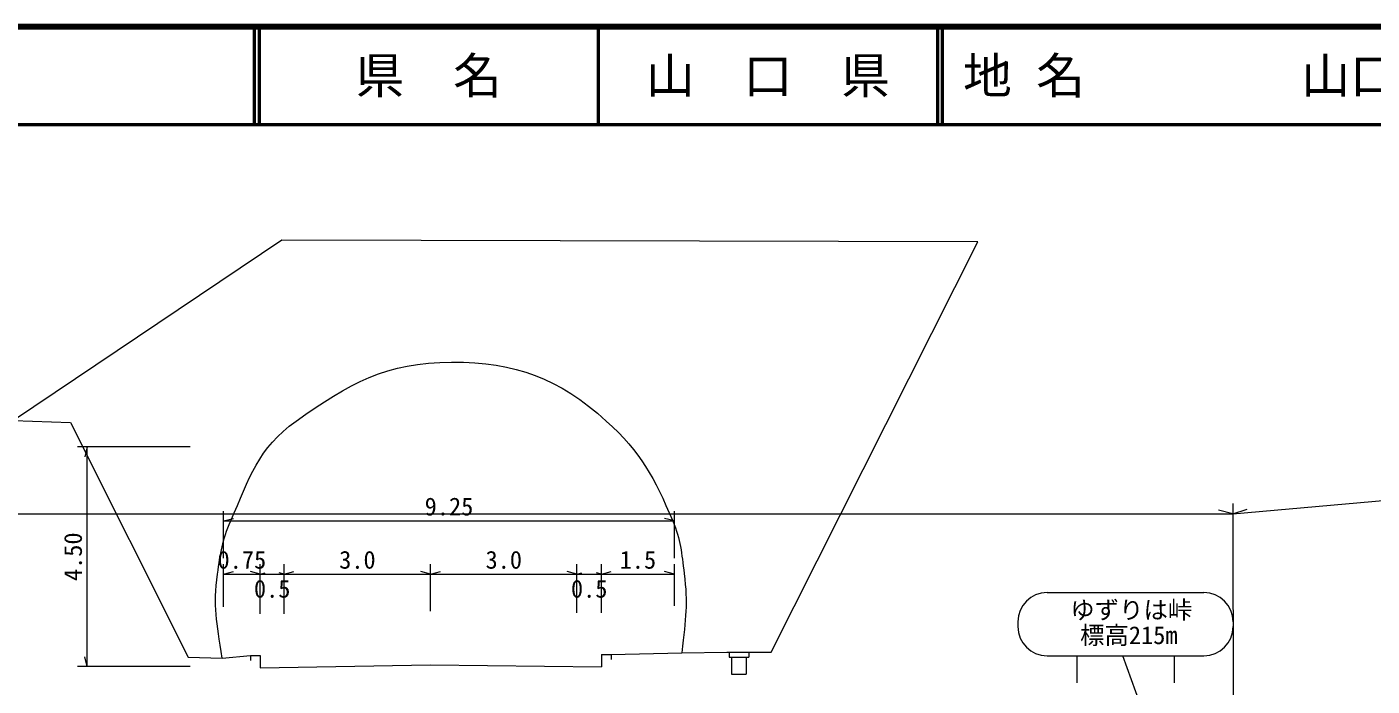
# Model space of a CAD drawing. Units: millimetres, scale not verified, with parts at other scales. Extents: x 40000 to 680000, y 20000 to 380000.
# Drawn here: x 274449 to 412295, y 312386 to 380000 of the extents above; entities that cross this region are included whole.
import ezdxf
from ezdxf.enums import TextEntityAlignment as Align

# ---------------------------------------------------------------- set-up
doc = ezdxf.new("R2010")
doc.units = ezdxf.units.MM
doc.header["$LTSCALE"] = 1000
for name, color, linetype, lineweight in [('M-BGD', 7, 'Continuous', 13), ('M-STR-HTXT', 7, 'Continuous', 13), ('M-STR-STRC', 7, 'Continuous', 13), ('M-TTL', 2, 'Continuous', 140), ('M-TTL-LINE', 7, 'Continuous', 50), ('M-TTL-TXT', 7, 'Continuous', 13)]:
    doc.layers.add(name, color=color, linetype=linetype, lineweight=lineweight)
doc.styles.add('ＭＳ ゴシック', font='')
doc.styles.add('ＭＳ 明朝', font='')
doc.styles.get('ＭＳ ゴシック').set_extended_font_data('MS Gothic')
doc.styles.get('ＭＳ 明朝').set_extended_font_data('MS Mincho')

msp = doc.modelspace()

# ---------------------------------------------------------------- linework, layer by layer
at = {"layer": 'M-BGD'}
for p, q in [((300561, 358115), (273091, 339615)), ((371906, 357965), (300561, 358115)), ((350711, 315865), (371906, 357965)), ((273091, 339615), (278911, 339415)), ((278911, 339415), (290991, 315365)), ((291172, 336913), (279635, 336913)), ((280635, 336913), (280385, 335913)), ((280635, 314394), (280635, 336913)), ((294603, 320515), (294603, 324878)), ((294603, 323878), (295603, 324128)), ((298351, 323878), (297351, 324128)), ((298351, 319808), (298351, 324878)), ((298351, 320515), (298351, 324878)), ((298351, 323878), (298851, 324003)), ((300816, 323878), (300316, 324003)), ((300816, 320065), (300816, 324878)), ((300816, 319808), (300816, 324878)), ((300816, 323878), (301816, 324128)), ((315816, 323878), (314816, 324128)), ((315816, 320065), (315816, 324878)), ((315816, 320065), (315816, 324878)), ((315816, 323878), (316816, 324128)), ((330816, 323878), (329816, 324128)), ((330816, 320065), (330816, 324878)), ((330816, 319894), (330816, 324878)), ((330816, 323878), (331316, 324003)), ((333321, 323878), (332821, 324003)), ((333321, 319894), (333321, 324878)), ((333321, 320615), (333321, 324878)), ((333321, 323878), (334321, 324128)), ((340799, 323878), (339799, 324128)), ((340799, 320615), (340799, 324878)), ((294603, 323878), (298351, 323878)), ((298351, 323878), (300816, 323878)), ((300816, 323878), (315816, 323878)), ((315816, 323878), (330816, 323878)), ((330816, 323878), (333321, 323878)), ((333321, 323878), (340799, 323878)), ((334321, 315615), (341561, 315815)), ((341561, 315815), (346156, 315865)), ((346156, 315865), (348661, 315865)), ((346411, 315865), (346411, 315365)), ((346411, 315865), (348411, 315865)), ((348411, 315865), (348411, 315365)), ((348661, 315865), (350711, 315865)), ((291172, 314394), (279635, 314394)), ((280635, 314394), (280385, 315394)), ((290991, 315365), (294471, 315265)), ((294471, 315265), (297351, 315515)), ((297351, 315515), (298351, 315515)), ((297351, 315515), (297351, 315015)), ((298351, 315515), (298351, 314265)), ((298351, 314265), (315816, 314565)), ((315816, 314565), (333321, 314365)), ((333321, 315615), (334321, 315615)), ((333321, 315615), (333321, 314365)), ((334321, 315615), (334321, 315115)), ((346411, 315365), (348411, 315365)), ((346661, 315365), (346661, 313615)), ((348161, 315365), (348161, 313615)), ((346661, 313615), (348161, 313615))]:
    msp.add_line(p, q, dxfattribs=at)
msp.add_open_spline([(294471, 315265), (293886, 319067), (293505, 320542), (293977, 323878), (294286, 326056), (294467, 327323), (295341, 329342), (297235, 333722), (298143, 336799), (302031, 339565), (307457, 343424), (311309, 345615), (317966, 345615), (324595, 345616), (328900, 344006), (333821, 339565), (337382, 336353), (338742, 333754), (340623, 329342), (341472, 327349), (341525, 326070), (341799, 323920), (342199, 320778), (341952, 319470), (341561, 315815)], degree=3, knots=[0, 0, 0, 0, 1, 1, 1, 2, 2, 2, 3, 3, 3, 4, 4, 4, 5, 5, 5, 6, 6, 6, 7, 7, 7, 8, 8, 8, 8], dxfattribs=at)
at = {"layer": 'M-STR-HTXT'}
for p, q in [((398041, 330044), (486654, 337994)), ((398041, 331131), (398065, 287394)), ((73037, 330044), (398041, 330044)), ((294603, 325515), (294603, 330342)), ((294603, 329342), (295603, 329592)), ((340799, 329342), (339799, 329592)), ((340799, 325515), (340799, 330342)), ((398041, 330044), (396541, 330419)), ((398041, 330044), (399502, 330552)), ((294603, 329342), (340799, 329342))]:
    msp.add_line(p, q, dxfattribs=at)
at = {"layer": 'M-STR-STRC'}
for p, q in [((378987, 321985), (395046, 321985)), ((375987, 318985), (375987, 318486)), ((378987, 315486), (395046, 315486)), ((382043, 315486), (382043, 312729)), ((398987, 281794), (386762, 315486)), ((391998, 315486), (391998, 312708))]:
    msp.add_line(p, q, dxfattribs=at)
for centre, start, end in [((378987, 318985), 90, 180), ((395046, 318985), 360, 90), ((378987, 318486), 180, 270), ((395046, 318486), 270, 0)]:
    msp.add_arc(centre, 3000, start, end, dxfattribs=at)
at = {"layer": 'M-TTL'}
msp.add_line((680000, 380000), (40000, 380000), dxfattribs=at)
at = {"layer": 'M-TTL-LINE'}
for p, q in [((297750, 380000), (297750, 370000)), ((298250, 380000), (298250, 370000)), ((333000, 380000), (333000, 370000)), ((367750, 380000), (367750, 370000)), ((368250, 380000), (368250, 370000)), ((40000, 370000), (680000, 370000))]:
    msp.add_line(p, q, dxfattribs=at)

# ---------------------------------------------------------------- texts
at = {"layer": 'M-BGD', "style": 'ＭＳ ゴシック'}
msp.add_text('4.50', height=1833, rotation=90, dxfattribs=at).set_placement((280635, 325654), align=Align.BOTTOM_CENTER)
for s, p in [('0.75', (296477, 323878)), ('3.0', (308316, 323878)), ('3.0', (323316, 323878)), ('1.5', (337060, 323878)), ('0.5', (299584, 320906)), ('0.5', (332069, 320906))]:
    msp.add_text(s, height=1833, dxfattribs=at).set_placement(p, align=Align.BOTTOM_CENTER)
at = {"layer": 'M-STR-HTXT', "style": 'ＭＳ ゴシック'}
msp.add_text('9.25', height=1833, dxfattribs=at).set_placement((317701, 329342), align=Align.BOTTOM_CENTER)
at = {"layer": 'M-STR-STRC', "style": 'ＭＳ 明朝'}
for s, p in [('ゆずりは峠', (381372, 318738)), ('標高215m', (382370, 316143))]:
    msp.add_text(s, height=1833, dxfattribs=at).set_placement(p, align=Align.BOTTOM_LEFT)
at = {"layer": 'M-TTL-TXT', "style": 'ＭＳ ゴシック'}
for s, p in [('県\u3000名', (315625, 375000)), ('山\u3000口\u3000県', (350375, 375000))]:
    msp.add_text(s, height=3666, dxfattribs=at).set_placement(p, align=Align.MIDDLE_CENTER)
for s, p in [('地 名', (370380, 375000)), ('山口市徳地野谷', (405024, 375000))]:
    msp.add_text(s, height=3666, dxfattribs=at).set_placement(p, align=Align.MIDDLE_LEFT)

doc.saveas('drawing.dxf')
